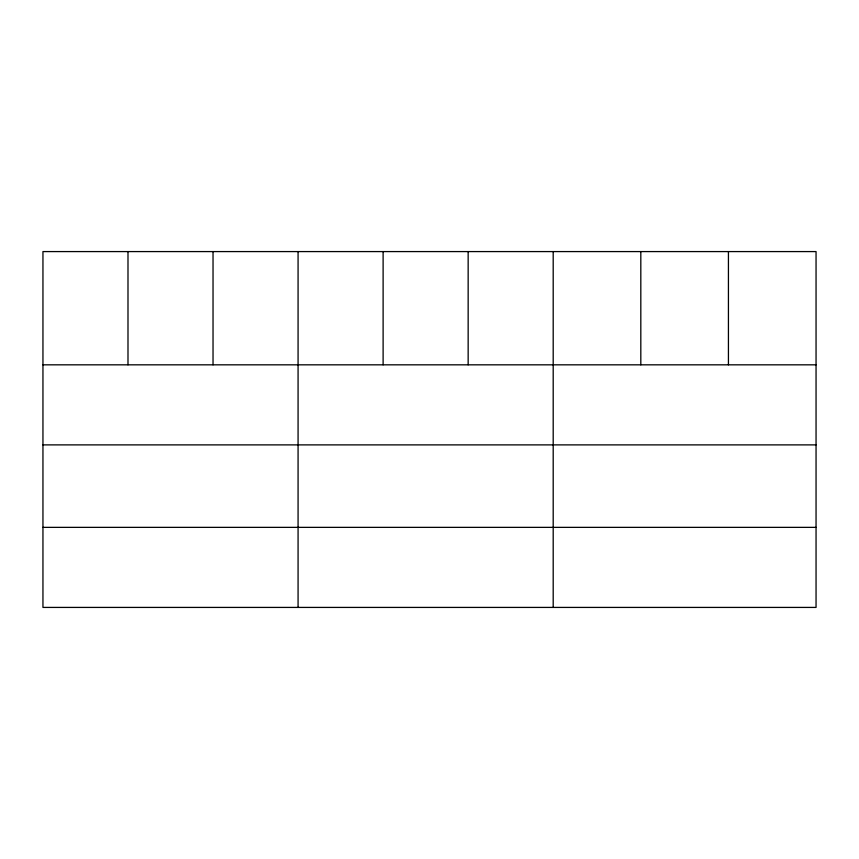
<?xml version="1.0" encoding="UTF-8"?>
<svg xmlns="http://www.w3.org/2000/svg" width="859" height="859" viewBox="0 0 859 859"><rect width="100%" height="100%" fill="white"/><g stroke="black" fill="none" stroke-linecap="round" stroke-linejoin="round"><path stroke-width="1.29" d="M816.05 444.887L816.05 251.58L42.95 251.58L42.95 607.42L816.05 607.42L816.05 444.887L42.95 444.887M42.95 364.828L816.05 364.828M42.95 527.362L816.05 527.362M728.432 251.58L728.432 364.828M640.814 251.58L640.814 364.828M553.196 251.58L553.196 607.42M468.155 251.58L468.155 364.828M383.114 251.58L383.114 364.828M298.073 251.58L298.073 607.42M213.032 251.58L213.032 364.828M127.991 251.58L127.991 364.828"/></g></svg>
